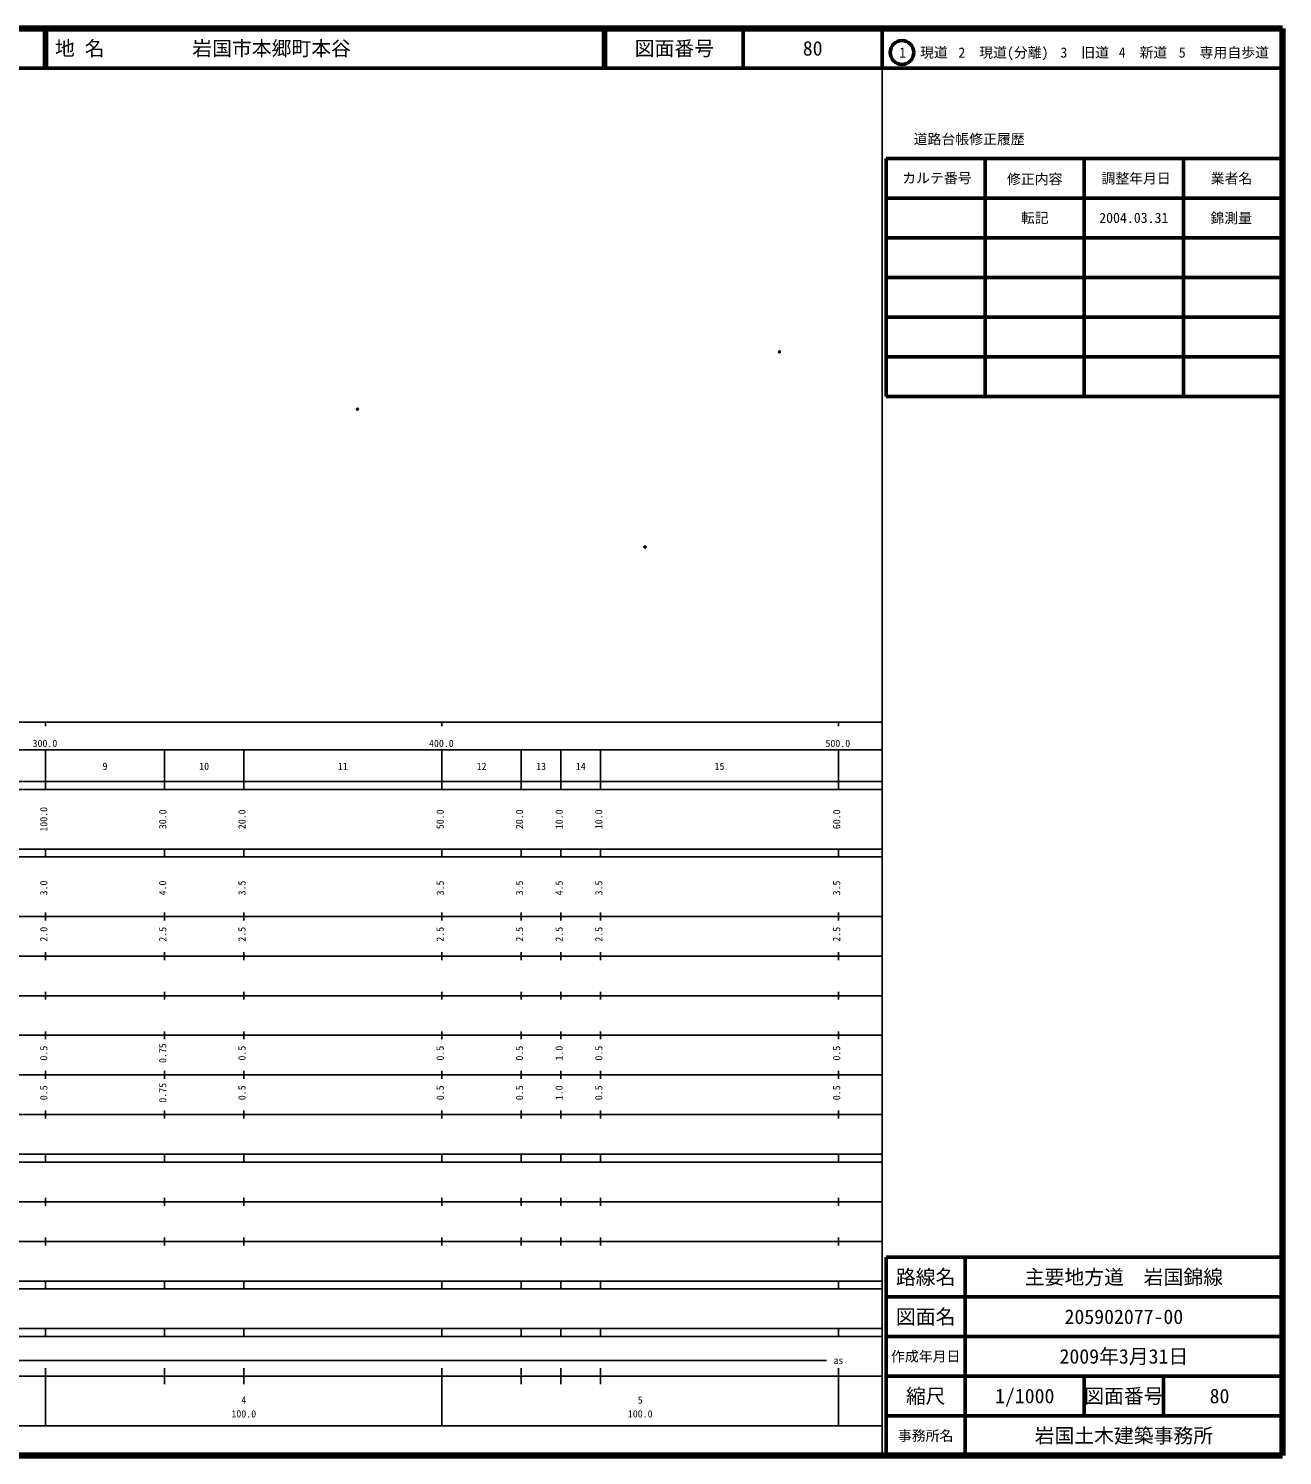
# Model space of a CAD drawing. Units: millimetres on the paper. Extents: x 40 to 680, y 20 to 380.
# Drawn here: x 363.7 to 680, y 20 to 380 of the extents above; entities that cross this region are included whole.
import ezdxf
from ezdxf.enums import TextEntityAlignment as Align

# ---------------------------------------------------------------- set-up
doc = ezdxf.new("R2010")
doc.units = ezdxf.units.MM
doc.header["$PDMODE"] = 32
doc.header["$PDSIZE"] = 0.5
doc.layers.add('M-OTRS', color=6, linetype='Continuous')
doc.layers.add('M-TTL-TXT', color=7, linetype='Continuous')
for name, color, linetype, lineweight in [('M-TTL', 2, 'Continuous', 140), ('M-TTL-BAND', 7, 'Continuous', 25), ('M-TTL-FRAM', 2, 'Continuous', 50), ('M-TTL-LINE', 7, 'Continuous', 50)]:
    doc.layers.add(name, color=color, linetype=linetype, lineweight=lineweight)
doc.styles.add('ＭＳ ゴシック', font='')
doc.styles.get('ＭＳ ゴシック').set_extended_font_data('MS Gothic')

msp = doc.modelspace()

# ---------------------------------------------------------------- linework, layer by layer
at = {"layer": 'M-OTRS'}
for p in [(553.151, 298.414), (446.66, 283.942), (519.204, 249.198)]:
    msp.add_point(p, dxfattribs=at)
at = {"layer": 'M-TTL'}
for p, q in [((680, 380), (40, 380)), ((680, 20), (680, 380)), ((40, 20), (680, 20))]:
    msp.add_line(p, q, dxfattribs=at)
at = {"layer": 'M-TTL-BAND'}
for p, q in [((579, 20), (579, 370)), ((40, 205), (579, 205)), ((368, 205), (368, 204)), ((468, 205), (468, 204)), ((568, 205), (568, 204)), ((68, 198), (579, 198)), ((368, 188), (368, 198)), ((398, 188), (398, 198)), ((418, 188), (418, 198)), ((468, 188), (468, 198)), ((488, 188), (488, 198)), ((498, 188), (498, 198)), ((508, 188), (508, 198)), ((568, 188), (568, 198)), ((40, 190), (579, 190)), ((40, 188), (579, 188)), ((40, 173), (579, 173)), ((368, 171), (368, 173)), ((398, 171), (398, 173)), ((418, 171), (418, 173)), ((468, 171), (468, 173)), ((488, 171), (488, 173)), ((498, 171), (498, 173)), ((508, 171), (508, 173)), ((568, 171), (568, 173)), ((40, 171), (579, 171)), ((40, 156), (579, 156)), ((368, 155), (368, 157)), ((398, 155), (398, 157)), ((418, 155), (418, 157)), ((468, 155), (468, 157)), ((488, 155), (488, 157)), ((498, 155), (498, 157)), ((508, 155), (508, 157)), ((568, 155), (568, 157)), ((46, 146), (579, 146)), ((368, 145), (368, 147)), ((398, 145), (398, 147)), ((418, 145), (418, 147)), ((468, 145), (468, 147)), ((488, 145), (488, 147)), ((498, 145), (498, 147)), ((508, 145), (508, 147)), ((568, 145), (568, 147)), ((368, 135), (368, 137)), ((398, 135), (398, 137)), ((418, 135), (418, 137)), ((468, 135), (468, 137)), ((488, 135), (488, 137)), ((498, 135), (498, 137)), ((508, 135), (508, 137)), ((568, 135), (568, 137)), ((52, 136), (579, 136)), ((46, 126), (579, 126)), ((368, 125), (368, 127)), ((398, 125), (398, 127)), ((418, 125), (418, 127)), ((468, 125), (468, 127)), ((488, 125), (488, 127)), ((498, 125), (498, 127)), ((508, 125), (508, 127)), ((568, 125), (568, 127)), ((52, 116), (579, 116)), ((368, 115), (368, 117)), ((398, 115), (398, 117)), ((418, 115), (418, 117)), ((468, 115), (468, 117)), ((488, 115), (488, 117)), ((498, 115), (498, 117)), ((508, 115), (508, 117)), ((568, 115), (568, 117)), ((46, 106), (579, 106)), ((368, 105), (368, 107)), ((398, 105), (398, 107)), ((418, 105), (418, 107)), ((468, 105), (468, 107)), ((488, 105), (488, 107)), ((498, 105), (498, 107)), ((508, 105), (508, 107)), ((568, 105), (568, 107)), ((40, 96), (579, 96)), ((40, 94), (579, 94)), ((368, 94), (368, 96)), ((398, 94), (398, 96)), ((418, 94), (418, 96)), ((468, 94), (468, 96)), ((488, 94), (488, 96)), ((498, 94), (498, 96)), ((508, 94), (508, 96)), ((568, 94), (568, 96)), ((49, 84), (579, 84)), ((368, 83), (368, 85)), ((398, 83), (398, 85)), ((418, 83), (418, 85)), ((468, 83), (468, 85)), ((488, 83), (488, 85)), ((498, 83), (498, 85)), ((508, 83), (508, 85)), ((568, 83), (568, 85)), ((40, 74), (579, 74)), ((368, 73), (368, 75)), ((398, 73), (398, 75)), ((418, 73), (418, 75)), ((468, 73), (468, 75)), ((488, 73), (488, 75)), ((498, 73), (498, 75)), ((508, 73), (508, 75)), ((568, 73), (568, 75)), ((40, 64), (579, 64)), ((40, 62), (579, 62)), ((368, 62), (368, 64)), ((398, 62), (398, 64)), ((418, 62), (418, 64)), ((468, 62), (468, 64)), ((488, 62), (488, 64)), ((498, 62), (498, 64)), ((508, 62), (508, 64)), ((568, 62), (568, 64)), ((40, 52), (579, 52)), ((368, 50), (368, 52)), ((398, 50), (398, 52)), ((418, 50), (418, 52)), ((468, 50), (468, 52)), ((488, 50), (488, 52)), ((498, 50), (498, 52)), ((508, 50), (508, 52)), ((568, 50), (568, 52)), ((40, 50), (579, 50)), ((71, 44), (565, 44)), ((40, 40), (579, 40)), ((368, 27.5), (368, 42)), ((398, 38), (398, 42)), ((418, 38), (418, 42)), ((468, 27.5), (468, 42)), ((488, 38), (488, 42)), ((498, 38), (498, 42)), ((508, 38), (508, 42)), ((568, 27.5), (568, 42)), ((68, 27.5), (579, 27.5))]:
    msp.add_line(p, q, dxfattribs=at)
at = {"layer": 'M-TTL-FRAM'}
for p, q in [((580, 347.197), (580, 287.197)), ((580, 347.197), (680, 347.197)), ((580, 287.197), (680, 287.197)), ((680, 70), (580, 70)), ((580, 70), (580, 20))]:
    msp.add_line(p, q, dxfattribs=at)
at = {"layer": 'M-TTL-LINE'}
for p, q in [((367.75, 380), (367.75, 370)), ((368.25, 380), (368.25, 370)), ((508.747, 380), (508.747, 370)), ((509.247, 380), (509.247, 370)), ((543.997, 380), (543.997, 370)), ((579, 380), (579, 370)), ((40, 370), (680, 370)), ((605, 347.197), (605, 287.197)), ((630, 347.197), (630, 287.197)), ((655, 347.197), (655, 287.197)), ((580, 337.197), (680, 337.197)), ((580, 327.197), (680, 327.197)), ((580, 317.197), (680, 317.197)), ((580, 307.197), (680, 307.197)), ((580, 297.197), (680, 297.197)), ((600, 70), (600, 20)), ((680, 60), (580, 60)), ((680, 50), (580, 50)), ((680, 40), (580, 40)), ((630, 40), (630, 30)), ((650, 40), (650, 30)), ((680, 30), (580, 30))]:
    msp.add_line(p, q, dxfattribs=at)
msp.add_circle((584.031, 373.958), 3, dxfattribs=at)

# ---------------------------------------------------------------- texts
at = {"layer": 'M-TTL-BAND', "style": 'ＭＳ ゴシック'}
for s, p in [('300.0', (367.844, 198.195)), ('400.0', (467.844, 198.195)), ('500.0', (567.844, 198.195)), ('9', (383, 192.405)), ('10', (408, 192.405)), ('11', (443, 192.405)), ('12', (478, 192.405)), ('13', (493, 192.405)), ('14', (503, 192.405)), ('15', (538, 192.405)), ('as', (568, 42.5)), ('4', (418, 32.523)), ('5', (518, 32.523)), ('100.0', (418, 29.033)), ('100.0', (518, 29.033))]:
    msp.add_text(s, height=1.833, dxfattribs=at).set_placement(p, align=Align.BOTTOM_CENTER)
for s, p in [('100.0', (369, 180.5)), ('30.0', (399, 180.5)), ('20.0', (419, 180.5)), ('50.0', (469, 180.5)), ('20.0', (489, 180.5)), ('10.0', (499, 180.5)), ('10.0', (509, 180.5)), ('60.0', (569, 180.5)), ('3.0', (369, 163.174)), ('4.0', (399, 163.174)), ('3.5', (419, 163.174)), ('3.5', (469, 163.174)), ('3.5', (489, 163.174)), ('4.5', (499, 163.174)), ('3.5', (509, 163.174)), ('3.5', (569, 163.174)), ('2.0', (369, 151.5)), ('2.5', (399, 151.5)), ('2.5', (419, 151.5)), ('2.5', (469, 151.5)), ('2.5', (489, 151.5)), ('2.5', (499, 151.5)), ('2.5', (509, 151.5)), ('2.5', (569, 151.5)), ('0.5', (369, 121.5)), ('0.75', (399, 121.5)), ('0.5', (419, 121.5)), ('0.5', (469, 121.5)), ('0.5', (489, 121.5)), ('1.0', (499, 121.5)), ('0.5', (509, 121.5)), ('0.5', (569, 121.5)), ('0.5', (369, 111.5)), ('0.75', (399, 111.5)), ('0.5', (419, 111.5)), ('0.5', (469, 111.5)), ('0.5', (489, 111.5)), ('1.0', (499, 111.5)), ('0.5', (509, 111.5)), ('0.5', (569, 111.5))]:
    msp.add_text(s, height=1.833, rotation=90, dxfattribs=at).set_placement(p, align=Align.BOTTOM_CENTER)
at = {"layer": 'M-TTL-TXT', "style": 'ＭＳ ゴシック'}
for s, p in [('地 名', (370.38, 375)), ('岩国市本郷町本谷', (405.024, 375))]:
    msp.add_text(s, height=3.666, dxfattribs=at).set_placement(p, align=Align.MIDDLE_LEFT)
for s, height, p in [('図面番号', 3.666, (526.622, 375)), ('80', 3.666, (561.497, 375)), ('1\u3000現道', 2.566, (589.448, 373.958)), ('2\u3000現道(分離)', 2.566, (609.619, 373.958)), ('3\u3000旧道', 2.566, (630.121, 373.958)), ('4\u3000新道', 2.566, (644.824, 373.958)), ('5\u3000専用自歩道', 2.566, (665.228, 373.958)), ('道路台帳修正履歴', 2.566, (600.968, 352.113)), ('カルテ番号', 2.566, (592.839, 342.277)), ('修正内容', 2.566, (617.509, 342.023)), ('調整年月日', 2.566, (643.089, 342.197)), ('業者名', 2.566, (667.134, 342.197)), ('転記', 2.566, (617.5, 332.245)), ('2004.03.31', 2.566, (642.5, 332.245)), ('錦測量', 2.566, (667.077, 332.189)), ('路線名', 3.666, (590, 65)), ('路線名', 3.666, (590, 65)), ('主要地方道\u3000岩国錦線', 3.666, (640, 65)), ('図面名', 3.666, (590, 55)), ('図面名', 3.666, (590, 55)), ('205902077-00', 3.666, (640, 55)), ('2009年3月31日', 3.666, (640, 45)), ('作成年月日', 2.566, (590, 45)), ('作成年月日', 2.566, (590, 45)), ('縮尺', 3.666, (590, 35)), ('縮尺', 3.666, (590, 35)), ('1/1000', 3.666, (615, 35)), ('図面番号', 3.666, (640, 35)), ('図面番号', 3.666, (640, 35)), ('80', 3.666, (664.125, 35)), ('事務所名', 2.566, (590, 25)), ('事務所名', 2.566, (590, 25)), ('岩国土木建築事務所', 3.666, (640, 25))]:
    msp.add_text(s, height=height, dxfattribs=at).set_placement(p, align=Align.MIDDLE_CENTER)

doc.saveas('drawing.dxf')
